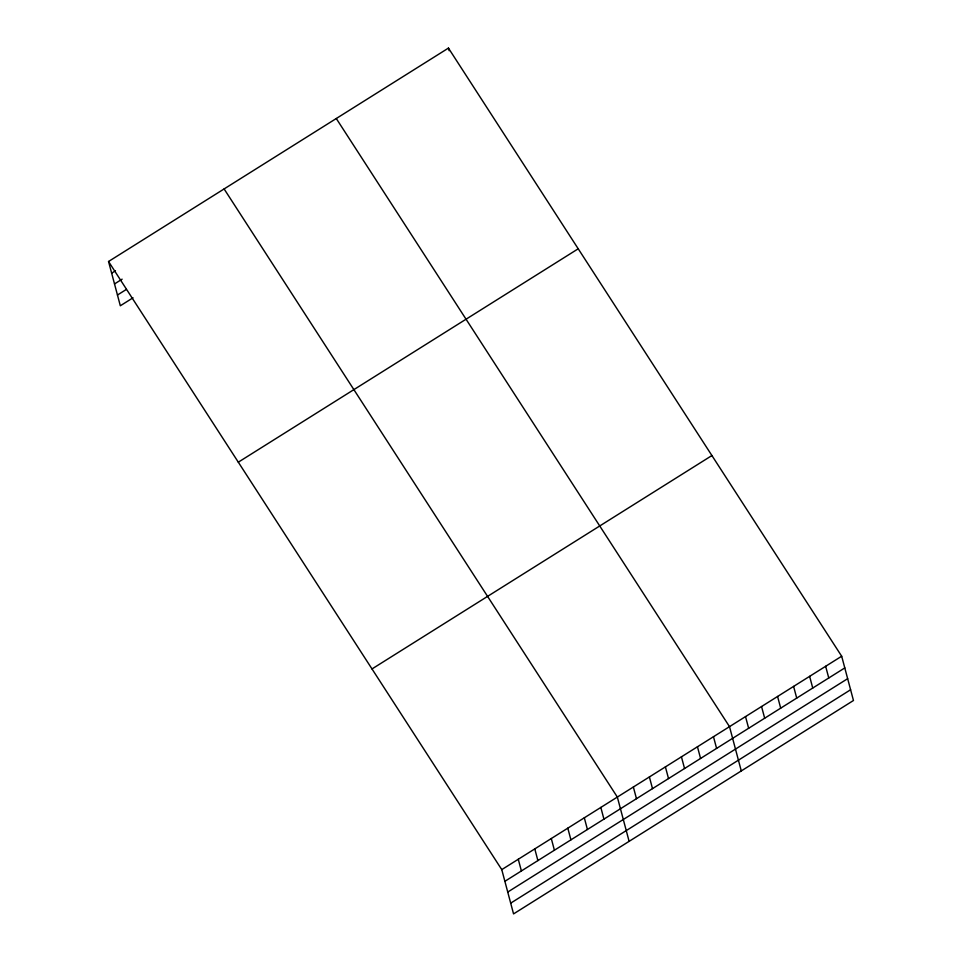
<?xml version="1.0" encoding="UTF-8"?>
<svg xmlns="http://www.w3.org/2000/svg" width="962" height="962" viewBox="0 0 962 962"><rect width="100%" height="100%" fill="white"/><g stroke="black" fill="none" stroke-linecap="round" stroke-linejoin="round"><path stroke-width="1.44" d="M108.538 261.496L448.448 48.1L841.678 656.228L853.462 700.504L513.552 913.9L501.767 869.624L108.538 261.496L120.322 305.772L133.021 297.799M111.652 273.184L115.464 270.791M114.514 283.934L122.138 279.16M117.46 295.021L126.347 289.442M238.311 462.181L578.222 248.785M372.005 668.939L711.916 455.543M501.767 869.624L841.678 656.228M504.882 881.312L844.792 667.917M507.732 892.063L847.654 678.679M510.69 903.15L850.6 689.754M336.279 118.518L729.509 726.647L741.281 770.923M224.11 188.937L617.339 797.065L629.112 841.341M825.649 666.293L828.763 677.982M809.631 676.346L812.734 688.046M793.602 686.411L796.716 698.099M777.585 696.464L780.687 708.164M761.555 706.529L764.67 718.217M745.526 716.594L748.64 728.282M713.479 736.712L716.594 748.4M697.462 746.765L700.564 758.465M681.433 756.829L684.547 768.518M665.403 766.894L668.518 778.583M649.386 776.947L652.501 788.636M448.448 48.1L449.146 50.697M633.357 787.012L636.471 798.701M600.829 807.431L603.932 819.131M584.319 817.796L587.421 829.497M567.808 828.162L570.911 839.85M551.298 838.527L554.401 850.216M534.788 848.893L537.89 860.581M518.277 859.258L521.392 870.947"/></g></svg>
